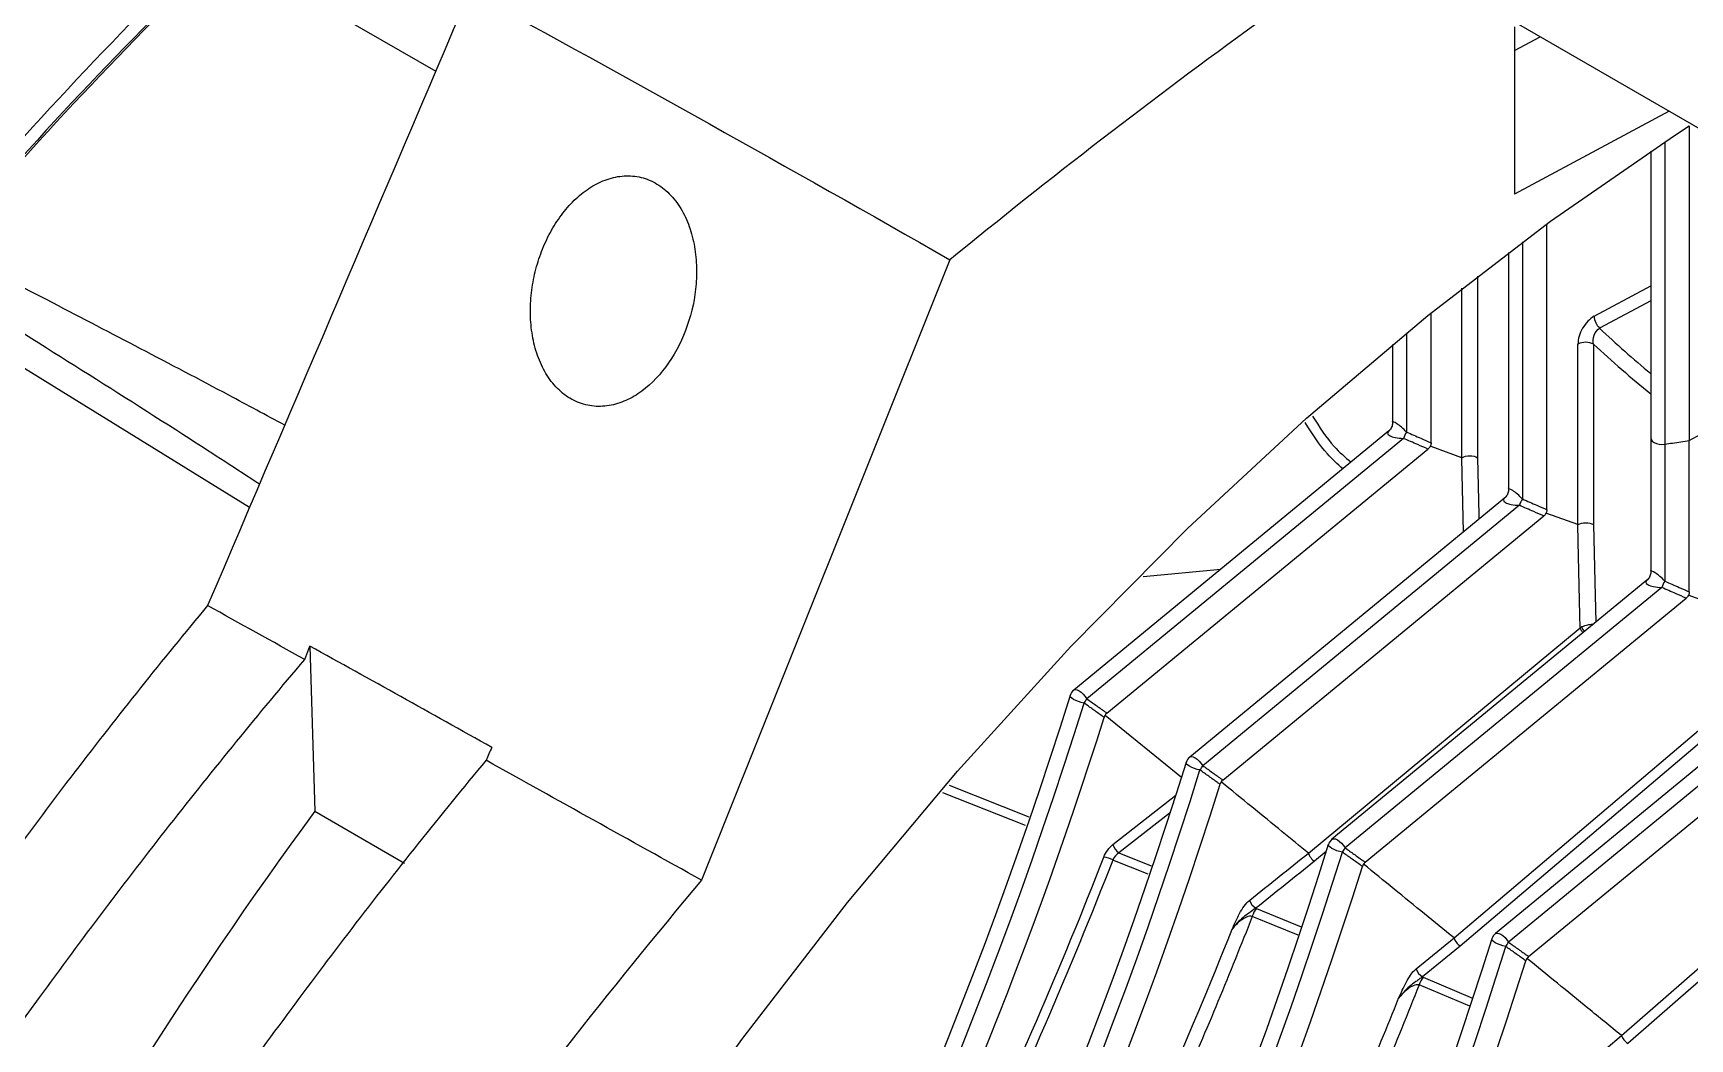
# Model space of a CAD drawing. Extents: x 9.3 to 87.2, y 1.1 to 68.8.
# Drawn here: x 15.774 to 17.996, y 53.339 to 54.689 of the extents above; entities that cross this region are included whole.
import ezdxf

# ---------------------------------------------------------------- set-up
doc = ezdxf.new("R2010")
doc.units = 0
doc.header["$MEASUREMENT"] = 0
doc.layers.add('OBJECT', color=7, linetype='CONTINUOUS')

msp = doc.modelspace()

# ---------------------------------------------------------------- linework, layer by layer
at = {"layer": 'OBJECT'}
for p, q in [((15.9119, 54.8696), (16.3139, 54.6375)), ((17.761, 54.6973), (17.761, 54.4727)), ((17.7665, 54.7007), (18.2997, 54.3929)), ((17.761, 54.6653), (17.7956, 54.6839)), ((17.9685, 54.5841), (17.761, 54.4727)), ((17.9956, 54.5641), (17.9956, 54.1422)), ((17.9628, 54.5427), (17.9628, 54.1372)), ((17.944, 54.5302), (17.944, 54.1455)), ((17.8047, 54.0492), (17.8047, 54.4328)), ((17.7719, 54.4086), (17.7719, 54.0636)), ((17.753, 54.3944), (17.753, 54.076)), ((17.0037, 54.3845), (16.6706, 53.5521)), ((17.6907, 54.119), (17.6907, 54.3464)), ((17.7116, 54.3627), (17.7116, 54.119)), ((17.944, 54.3296), (17.8752, 54.2927)), ((15.6521, 54.3071), (16.0643, 54.0528)), ((17.6492, 54.139), (17.6492, 54.3133)), ((17.6164, 54.2867), (17.6164, 54.1534)), ((17.5975, 54.2711), (17.5975, 54.1658)), ((17.8463, 54.0292), (17.8463, 54.2714)), ((17.8672, 54.2713), (17.8672, 54.0292)), ((17.9956, 54.1422), (18.1632, 54.2339)), ((17.5921, 54.1545), (17.1698, 53.807)), ((17.6121, 54.1449), (17.1874, 53.7955)), ((17.944, 54.1455), (17.944, 53.9658)), ((17.9956, 53.939), (17.9956, 54.1422)), ((17.2143, 53.7763), (17.6449, 54.1306)), ((17.6492, 54.134), (17.648, 54.1344)), ((17.6905, 54.119), (17.6492, 54.134)), ((17.9628, 54.1372), (17.9628, 53.9534)), ((17.7477, 54.0647), (17.3254, 53.7172)), ((17.7677, 54.0551), (17.343, 53.7057)), ((17.3699, 53.6865), (17.8005, 54.0408)), ((17.8047, 54.0442), (17.8036, 54.0446)), ((17.846, 54.0292), (17.8047, 54.0442)), ((17.263, 53.9594), (17.3673, 53.9695)), ((17.9386, 53.9545), (17.5163, 53.607)), ((17.9586, 53.9449), (17.5339, 53.5955)), ((17.5608, 53.5763), (17.9914, 53.9305)), ((17.9956, 53.934), (17.9945, 53.9344)), ((18.0382, 53.9185), (17.9956, 53.934)), ((16.1382, 53.8482), (16.145, 53.8662)), ((16.145, 53.8662), (16.1516, 53.6447)), ((18.1578, 53.8279), (17.7355, 53.4805)), ((18.1778, 53.8184), (17.7531, 53.469)), ((17.78, 53.4497), (18.2106, 53.804)), ((17.2121, 53.7737), (17.3145, 53.6902)), ((18.049, 53.7697), (17.6884, 53.4638)), ((17.0027, 53.6794), (17.1094, 53.6371)), ((17.1052, 53.6257), (16.9943, 53.6695)), ((17.2224, 53.5999), (17.307, 53.6663)), ((16.1516, 53.6447), (16.2721, 53.5751)), ((17.2996, 53.6431), (17.2305, 53.5888)), ((17.2305, 53.5888), (17.2738, 53.5714)), ((17.5087, 53.5906), (17.493, 53.5775)), ((17.2696, 53.5601), (17.2222, 53.5792)), ((17.471, 53.4784), (17.4094, 53.5036)), ((17.415, 53.5141), (17.475, 53.4894)), ((17.6293, 53.4332), (17.68, 53.4747)), ((17.6884, 53.4638), (17.6376, 53.4223)), ((17.7014, 53.3831), (17.6332, 53.4116)), ((17.6388, 53.4218), (17.705, 53.394)), ((17.8835, 53.326), (17.9046, 53.3437))]:
    msp.add_line(p, q, dxfattribs=at)
at = {"layer": 'OBJECT', "flags": 128}
for points in [[(16.3378, 52.7486), (16.4597, 52.9508), (16.5889, 53.1477), (16.7247, 53.3385), (16.8665, 53.5222), (17.0138, 53.6982), (17.166, 53.8657), (17.3223, 54.0238), (17.4822, 54.1721), (17.6448, 54.3098), (17.8096, 54.4364), (17.9759, 54.5513), (17.9956, 54.5641)], [(17.868, 54.3088), (17.938, 54.3464), (17.944, 54.3497)], [(17.944, 54.1455), (17.9445, 54.1433), (17.946, 54.1412), (17.9484, 54.1394), (17.9515, 54.138), (17.9551, 54.1372), (17.959, 54.1369), (17.9628, 54.1372)], [(17.6927, 54.0194), (17.691, 54.0968), (17.6905, 54.119)], [(17.7116, 54.119), (17.7133, 54.0425), (17.7135, 54.0365)], [(17.8491, 53.8909), (17.8487, 53.9075), (17.8465, 54.0067), (17.846, 54.0292)], [(17.8672, 54.0292), (17.8689, 53.9526), (17.8701, 53.8981)], [(17.4847, 53.5884), (17.4847, 53.5884), (17.8491, 53.8909)], [(17.1698, 53.807), (17.1703, 53.8074), (17.1722, 53.8078), (17.1745, 53.8074), (17.1772, 53.8062), (17.18, 53.8042), (17.1827, 53.8017), (17.1853, 53.7987), (17.1874, 53.7955)], [(17.1837, 53.7898), (17.18, 53.7906), (17.1762, 53.7917), (17.1727, 53.7931), (17.1696, 53.7947), (17.1672, 53.7963), (17.1656, 53.7978), (17.165, 53.7992), (17.165, 53.7999)], [(17.68, 53.4746), (17.68, 53.4746), (18.0404, 53.7806)], [(17.3392, 53.7), (17.3355, 53.7008), (17.3318, 53.7019), (17.3283, 53.7033), (17.3252, 53.7049), (17.3228, 53.7065), (17.3212, 53.708), (17.3205, 53.7094), (17.3206, 53.7101)], [(17.3254, 53.7172), (17.3259, 53.7176), (17.3277, 53.718), (17.3301, 53.7176), (17.3327, 53.7164), (17.3355, 53.7144), (17.3383, 53.7119), (17.3409, 53.7089), (17.343, 53.7057)], [(17.9046, 53.3437), (17.9046, 53.3437), (18.2618, 53.6556)], [(18.2706, 53.6448), (18.1255, 53.5183), (17.9804, 53.3917), (17.9131, 53.333)], [(17.5163, 53.607), (17.5168, 53.6073), (17.5186, 53.6078), (17.521, 53.6074), (17.5236, 53.6061), (17.5265, 53.6042), (17.5292, 53.6017), (17.5318, 53.5987), (17.5339, 53.5955)], [(17.5302, 53.5897), (17.5265, 53.5906), (17.5227, 53.5917), (17.5192, 53.5931), (17.5161, 53.5947), (17.5137, 53.5963), (17.5121, 53.5978), (17.5115, 53.5992), (17.5115, 53.5998)], [(17.7355, 53.4805), (17.736, 53.4808), (17.7378, 53.4812), (17.7402, 53.4808), (17.7428, 53.4796), (17.7457, 53.4777), (17.7484, 53.4751), (17.751, 53.4721), (17.7531, 53.469)], [(17.7494, 53.4632), (17.7457, 53.464), (17.7419, 53.4652), (17.7384, 53.4666), (17.7353, 53.4681), (17.7329, 53.4697), (17.7313, 53.4713), (17.7307, 53.4727), (17.7307, 53.4733)]]:
    msp.add_lwpolyline(points, dxfattribs=at)
at = {"layer": 'OBJECT'}
for centre, radius, start, end in [((22.7037, 47.414), 9.0043, 122.64959, 129.27396), ((19.8164, 50.8867), 5.4643, 134.0995, 139.891), ((19.7173, 50.9504), 5.3319, 133.7564, 139.6233), ((19.7434, 50.9346), 5.3592, 133.8348, 139.6688), ((17.892, 54.3098), 0.024, 182.3206, 225.4292), ((18.8528, 55.3307), 1.4259, 226.7152, 230.4024), ((17.8566, 54.2507), 0.0231, 62.6778, 116.4482), ((18.8443, 55.3197), 1.4331, 227.0176, 231.0817), ((17.6397, 54.1365), 0.0288, 144.0618, 162.8853), ((17.7952, 54.0467), 0.0288, 144.0616, 162.8856), ((17.9862, 53.9364), 0.0288, 144.0617, 162.8854), ((17.8664, 53.896), 0.018, 196.2275, 221.6188), ((17.8773, 53.8996), 0.0268, 195.9527, 212.1404), ((11.4323, 55.5822), 6.0035, 315.71857, 342.73484), ((11.4519, 55.5707), 6.0021, 315.77277, 342.73903), ((17.1794, 53.7955), 0.015, 129.4455, 162.9458), ((17.159, 53.81), 0.032, 320.6349, 332.9895), ((11.3816, 55.6069), 6.1114, 322.89113, 342.51371), ((11.5871, 55.4927), 6.0044, 315.77812, 342.73369), ((11.6076, 55.4809), 6.0019, 315.76491, 342.73919), ((17.3349, 53.7057), 0.015, 129.4455, 162.9458), ((17.3145, 53.7202), 0.032, 320.6357, 332.9887), ((11.589, 55.4916), 6.0543, 315.89179, 342.59661), ((21.2219, 49.9301), 6.2854, 143.77257, 159.72935), ((11.7722, 55.3852), 6.0107, 316.22274, 342.72533), ((11.7931, 55.3732), 6.0079, 316.16754, 342.73096), ((17.2414, 53.6053), 0.0197, 195.6915, 236.3836), ((17.5258, 53.5954), 0.015, 129.4455, 162.9458), ((17.5055, 53.61), 0.032, 320.6354, 332.9889), ((11.7774, 55.3826), 6.057, 316.07308, 342.59288), ((17.2043, 53.5456), 0.0381, 61.9793, 80.9159), ((17.4251, 53.5312), 0.0201, 196.4631, 236.4683), ((17.4371, 53.4955), 0.0289, 139.8312, 163.5997), ((17.745, 53.4689), 0.015, 129.4455, 162.9458), ((11.9903, 55.2599), 6.0121, 315.8893, 342.71748), ((12.0087, 55.2493), 6.0121, 315.8893, 342.71748), ((17.7247, 53.4835), 0.032, 320.6354, 332.9887), ((11.9726, 55.2686), 6.0838, 317.19538, 342.54767), ((17.6489, 53.4394), 0.0205, 197.4946, 236.5689), ((17.6607, 53.4033), 0.0287, 139.7819, 163.1538)]:
    msp.add_arc(centre, radius, start, end, dxfattribs=at)
for centre, major_axis, ratio, start_param, end_param in [((17.6125, 54.1518), (-0.0147, 0.0148), 0.184792, 4.634425, 6.466152), ((17.6125, 54.1518), (0.0218, -0.0003), 0.315368, 2.608447, 4.701105), ((17.768, 54.062), (-0.0147, 0.0148), 0.184792, 4.634425, 6.466152), ((17.768, 54.062), (0.0218, -0.0003), 0.315368, 2.608447, 4.701105), ((17.959, 53.9518), (-0.0147, 0.0148), 0.184792, 4.634425, 6.466152), ((17.959, 53.9518), (0.0218, -0.0003), 0.315368, 2.608447, 4.701105)]:
    msp.add_ellipse(centre, major_axis=major_axis, ratio=ratio, start_param=start_param, end_param=end_param, dxfattribs=at)
for points, knots in [([(15.9119, 54.8696), (15.8392, 54.797), (15.7678, 54.7217), (15.6279, 54.5658), (15.5593, 54.4852), (15.425, 54.3188), (15.3597, 54.2336), (15.2645, 54.1026), (15.2333, 54.0584), (15.1717, 53.9691), (15.1413, 53.9238), (15.0519, 53.7868), (14.9945, 53.6941), (14.9119, 53.5528), (14.8849, 53.5053), (14.8321, 53.4097), (14.8062, 53.3615), (14.7306, 53.2163), (14.6828, 53.1187), (14.6151, 52.9713), (14.5932, 52.922), (14.5613, 52.8477), (14.5508, 52.8229), (14.5303, 52.7732), (14.5201, 52.7483), (14.51, 52.7234)], [0, 0, 0, 0, 0.125, 0.125, 0.25, 0.25, 0.375, 0.375, 0.4375, 0.4375, 0.5, 0.5, 0.625, 0.625, 0.6875, 0.6875, 0.75, 0.75, 0.875, 0.875, 0.9375, 0.9375, 0.96875, 0.96875, 1, 1, 1, 1]), ([(16.649, 54.2897), (16.6558, 54.3075), (16.6604, 54.326), (16.6636, 54.3547), (16.664, 54.3644), (16.6636, 54.3834), (16.6627, 54.3928), (16.6595, 54.4113), (16.6572, 54.4205), (16.6511, 54.4376), (16.6473, 54.4457), (16.6383, 54.4607), (16.6331, 54.4674), (16.6215, 54.479), (16.615, 54.4839), (16.6014, 54.4915), (16.5942, 54.4942), (16.5791, 54.4972), (16.5715, 54.4976), (16.5562, 54.4961), (16.5485, 54.4942), (16.5337, 54.4886), (16.5265, 54.4849), (16.5126, 54.4757), (16.506, 54.4704), (16.4936, 54.4583), (16.4878, 54.4515), (16.4771, 54.4371), (16.4722, 54.4295), (16.4633, 54.4132), (16.4594, 54.4045), (16.4526, 54.3869), (16.4498, 54.3779), (16.4452, 54.3592), (16.4435, 54.3496), (16.4413, 54.3305), (16.4408, 54.321), (16.4412, 54.3019), (16.4421, 54.2922), (16.4453, 54.2738), (16.4475, 54.2648), (16.4536, 54.2477), (16.4574, 54.2394), (16.4663, 54.2246), (16.4714, 54.2179), (16.4801, 54.2091), (16.4832, 54.2063), (16.4896, 54.2014), (16.4929, 54.1993), (16.5031, 54.1936), (16.5105, 54.1909), (16.5254, 54.1878), (16.533, 54.1874), (16.5485, 54.1889), (16.5561, 54.1908), (16.571, 54.1964), (16.5783, 54.2002), (16.5991, 54.214), (16.6117, 54.2264), (16.6332, 54.2552), (16.6422, 54.2719), (16.649, 54.2897)], [0, 0, 0, 0, 0.0625, 0.0625, 0.09375, 0.09375, 0.125, 0.125, 0.15625, 0.15625, 0.1875, 0.1875, 0.21875, 0.21875, 0.25, 0.25, 0.28125, 0.28125, 0.3125, 0.3125, 0.34375, 0.34375, 0.375, 0.375, 0.40625, 0.40625, 0.4375, 0.4375, 0.46875, 0.46875, 0.5, 0.5, 0.53125, 0.53125, 0.5625, 0.5625, 0.59375, 0.59375, 0.625, 0.625, 0.65625, 0.65625, 0.6875, 0.6875, 0.71875, 0.71875, 0.734375, 0.734375, 0.75, 0.75, 0.78125, 0.78125, 0.8125, 0.8125, 0.84375, 0.84375, 0.875, 0.875, 0.9375, 0.9375, 1, 1, 1, 1]), ([(16.1113, 54.1626), (16.0863, 54.1761), (15.9816, 54.2323), (15.8273, 54.3125), (15.6974, 54.3802), (15.6459, 54.407)], [0, 0, 0, 0, 0.159003, 0.666642, 1, 1, 1, 1]), ([(15.6144, 54.3778), (15.6349, 54.365), (15.7064, 54.3203), (15.8297, 54.2427), (15.9631, 54.1583), (16.0465, 54.1041), (16.0776, 54.0839)], [0, 0, 0, 0, 0.133954, 0.467886, 0.801824, 1, 1, 1, 1]), ([(17.868, 54.3088), (17.8622, 54.3056), (17.8565, 54.2996), (17.8505, 54.2892), (17.8489, 54.2855), (17.8468, 54.2783), (17.8463, 54.2747), (17.8463, 54.2714)], [0, 0, 0, 0, 0.5, 0.5, 0.75, 0.75, 1, 1, 1, 1]), ([(17.8672, 54.2713), (17.8664, 54.2751), (17.8667, 54.2794), (17.8694, 54.2875), (17.872, 54.2911), (17.8752, 54.2927)], [0, 0, 0, 0, 0.5, 0.5, 1, 1, 1, 1]), ([(17.5308, 54.104), (17.5237, 54.1104), (17.5049, 54.1275), (17.4897, 54.1513), (17.4801, 54.1662)], [0, 0, 0, 0, 0.372916, 1, 1, 1, 1]), ([(17.4903, 54.1749), (17.4994, 54.1603), (17.5146, 54.1362), (17.534, 54.1197), (17.5418, 54.1131)], [0, 0, 0, 0, 0.601892, 1, 1, 1, 1]), ([(17.5971, 54.1682), (17.5973, 54.1672), (17.5978, 54.1645), (17.5965, 54.1599), (17.5944, 54.1562), (17.5926, 54.155), (17.5923, 54.1548)], [0, 0, 0, 0, 0.196704, 0.555703, 0.940977, 1, 1, 1, 1]), ([(17.6449, 54.1306), (17.6449, 54.1306), (17.6449, 54.1306), (17.6449, 54.1306), (17.6404, 54.1326), (17.6359, 54.1345), (17.6313, 54.1365), (17.6249, 54.1393), (17.6185, 54.1421), (17.6121, 54.1449)], [-0.00000006, -0.00000006, -0.00000006, -0.00000006, 0, 0, 0, 0.00043767, 0.00043767, 0.00043767, 0.00105289, 0.00105289, 0.00105289, 0.00105289]), ([(17.6164, 54.1534), (17.6227, 54.1506), (17.6291, 54.1478), (17.6355, 54.145), (17.6401, 54.143), (17.6446, 54.141), (17.6492, 54.139), (17.6492, 54.139), (17.6492, 54.139), (17.6492, 54.139)], [0, 0, 0, 0, 0.00061522, 0.00061522, 0.00061522, 0.00105289, 0.00105289, 0.00105289, 0.00105295, 0.00105295, 0.00105295, 0.00105295]), ([(17.9628, 54.1372), (17.9663, 54.1377), (17.9697, 54.1382), (17.9731, 54.1387), (17.9806, 54.1399), (17.9881, 54.1411), (17.9956, 54.1422)], [0.0006590041, 0.0006590041, 0.0006590041, 0.0006590041, 0.0009289609, 0.0009289609, 0.0009289609, 0.0015214268, 0.0015214268, 0.0015214268, 0.0015214268]), ([(17.6492, 54.139), (17.6492, 54.1383), (17.6491, 54.1376), (17.6489, 54.1369), (17.6488, 54.1363), (17.6486, 54.1356), (17.6483, 54.135), (17.6482, 54.1348), (17.6481, 54.1346), (17.648, 54.1344)], [0, 0, 0, 0, 0.0000617264, 0.0000617264, 0.0000617264, 0.0001150831, 0.0001150831, 0.0001150831, 0.0001307497, 0.0001307497, 0.0001307497, 0.0001307497]), ([(17.6905, 54.119), (17.6905, 54.119), (17.6905, 54.119), (17.6906, 54.119), (17.6906, 54.119), (17.6907, 54.119), (17.6907, 54.119), (17.6907, 54.119), (17.6907, 54.119), (17.6907, 54.119)], [0, 0, 0, 0, 0.000004356057, 0.000004356057, 0.000004356057, 0.000007968698, 0.000007968698, 0.000007968698, 0.000008729506, 0.000008729506, 0.000008729506, 0.000008729506]), ([(17.6907, 54.119), (17.6935, 54.1206), (17.6974, 54.1215), (17.7051, 54.1215), (17.7089, 54.1206), (17.7116, 54.119)], [0, 0, 0, 0, 0.5, 0.5, 1, 1, 1, 1]), ([(17.7527, 54.0784), (17.7528, 54.0774), (17.7533, 54.0747), (17.752, 54.0701), (17.7499, 54.0664), (17.7481, 54.0652), (17.7479, 54.065)], [0, 0, 0, 0, 0.196704, 0.555704, 0.940978, 1, 1, 1, 1]), ([(17.8005, 54.0408), (17.8005, 54.0408), (17.8005, 54.0408), (17.8005, 54.0408), (17.796, 54.0427), (17.7914, 54.0447), (17.7869, 54.0467), (17.7805, 54.0495), (17.7741, 54.0523), (17.7677, 54.0551)], [-0.00000006, -0.00000006, -0.00000006, -0.00000006, 0, 0, 0, 0.00043767, 0.00043767, 0.00043767, 0.00105289, 0.00105289, 0.00105289, 0.00105289]), ([(17.7719, 54.0636), (17.7783, 54.0608), (17.7847, 54.058), (17.7911, 54.0552), (17.7956, 54.0532), (17.8002, 54.0512), (17.8047, 54.0492), (17.8047, 54.0492), (17.8047, 54.0492), (17.8047, 54.0492)], [0, 0, 0, 0, 0.00061522, 0.00061522, 0.00061522, 0.00105289, 0.00105289, 0.00105289, 0.00105295, 0.00105295, 0.00105295, 0.00105295]), ([(17.8047, 54.0492), (17.8047, 54.0485), (17.8047, 54.0478), (17.8045, 54.0471), (17.8044, 54.0465), (17.8041, 54.0458), (17.8038, 54.0452), (17.8038, 54.045), (17.8037, 54.0448), (17.8036, 54.0446)], [0, 0, 0, 0, 0.0000617264, 0.0000617264, 0.0000617264, 0.0001150831, 0.0001150831, 0.0001150831, 0.0001307497, 0.0001307497, 0.0001307497, 0.0001307497]), ([(17.8463, 54.0292), (17.8491, 54.0308), (17.8529, 54.0316), (17.8606, 54.0316), (17.8645, 54.0307), (17.8672, 54.0292)], [0, 0, 0, 0, 0.5, 0.5, 1, 1, 1, 1]), ([(17.846, 54.0292), (17.8461, 54.0292), (17.8461, 54.0292), (17.8462, 54.0292), (17.8462, 54.0292), (17.8462, 54.0292), (17.8463, 54.0292), (17.8463, 54.0292), (17.8463, 54.0292), (17.8463, 54.0292)], [0, 0, 0, 0, 0.000004356057, 0.000004356057, 0.000004356057, 0.000007968698, 0.000007968698, 0.000007968698, 0.000008729506, 0.000008729506, 0.000008729506, 0.000008729506]), ([(17.9436, 53.9682), (17.9438, 53.9672), (17.9443, 53.9645), (17.943, 53.9599), (17.9409, 53.9562), (17.9391, 53.9549), (17.9388, 53.9548)], [0, 0, 0, 0, 0.196704, 0.555704, 0.940978, 1, 1, 1, 1]), ([(17.9914, 53.9305), (17.9914, 53.9305), (17.9914, 53.9305), (17.9914, 53.9305), (17.9869, 53.9325), (17.9823, 53.9345), (17.9778, 53.9365), (17.9714, 53.9393), (17.965, 53.9421), (17.9586, 53.9449)], [-0.00000006, -0.00000006, -0.00000006, -0.00000006, 0, 0, 0, 0.00043767, 0.00043767, 0.00043767, 0.00105289, 0.00105289, 0.00105289, 0.00105289]), ([(17.9628, 53.9534), (17.9692, 53.9506), (17.9756, 53.9478), (17.982, 53.945), (17.9865, 53.943), (17.9911, 53.941), (17.9956, 53.939), (17.9956, 53.939), (17.9956, 53.939), (17.9956, 53.939)], [0, 0, 0, 0, 0.00061522, 0.00061522, 0.00061522, 0.00105289, 0.00105289, 0.00105289, 0.00105295, 0.00105295, 0.00105295, 0.00105295]), ([(16.0079, 53.9206), (15.9473, 53.8478), (15.8879, 53.7733), (15.7715, 53.6213), (15.7145, 53.5437), (15.603, 53.386), (15.5484, 53.3059), (15.4418, 53.1433), (15.3898, 53.0611), (15.2885, 52.8948), (15.2392, 52.8108), (15.1431, 52.6409), (15.0964, 52.555), (14.9612, 52.2961), (14.8772, 52.1215), (14.7997, 51.9449)], [0, 0, 0, 0, 0.125, 0.125, 0.25, 0.25, 0.375, 0.375, 0.5, 0.5, 0.625, 0.625, 0.75, 0.75, 1, 1, 1, 1]), ([(17.9956, 53.939), (17.9956, 53.9383), (17.9956, 53.9376), (17.9954, 53.9369), (17.9953, 53.9363), (17.9951, 53.9356), (17.9948, 53.935), (17.9947, 53.9348), (17.9946, 53.9346), (17.9945, 53.9344)], [0, 0, 0, 0, 0.0000617264, 0.0000617264, 0.0000617264, 0.0001150831, 0.0001150831, 0.0001150831, 0.0001307497, 0.0001307497, 0.0001307497, 0.0001307497]), ([(17.8516, 53.8923), (17.8529, 53.8928), (17.8554, 53.8938), (17.8601, 53.895), (17.8642, 53.8956), (17.8663, 53.8955), (17.8669, 53.8955)], [0, 0, 0, 0, 0.2666311, 0.5112245, 0.8646757, 1, 1, 1, 1]), ([(14.9074, 51.8759), (14.9465, 51.9644), (14.9873, 52.0524), (15.0723, 52.2276), (15.1164, 52.3146), (15.2079, 52.4871), (15.2552, 52.5726), (15.3529, 52.7424), (15.4034, 52.8264), (15.5588, 53.0756), (15.6682, 53.2377), (15.8393, 53.4729), (15.8976, 53.5501), (16.0163, 53.7014), (16.0767, 53.7755), (16.1382, 53.8482)], [0, 0, 0, 0, 0.125, 0.125, 0.25, 0.25, 0.375, 0.375, 0.5, 0.5, 0.75, 0.75, 0.875, 0.875, 1, 1, 1, 1]), ([(17.2106, 53.7706), (17.2095, 53.7713), (17.2085, 53.7721), (17.2074, 53.7728), (17.2035, 53.7756), (17.1995, 53.7785), (17.1955, 53.7813), (17.1916, 53.7841), (17.1876, 53.7869), (17.1837, 53.7898)], [0, 0, 0, 0, 0.0001106533, 0.0001106533, 0.0001106533, 0.0005277827, 0.0005277827, 0.0005277827, 0.0009449105, 0.0009449105, 0.0009449105, 0.0009449105]), ([(17.1874, 53.7955), (17.1914, 53.7927), (17.1953, 53.7899), (17.1993, 53.787), (17.2033, 53.7842), (17.2072, 53.7814), (17.2112, 53.7786), (17.2122, 53.7778), (17.2133, 53.777), (17.2143, 53.7763), (17.2143, 53.7763), (17.2143, 53.7763), (17.2143, 53.7763)], [0, 0, 0, 0, 0.0004171271, 0.0004171271, 0.0004171271, 0.0008342559, 0.0008342559, 0.0008342559, 0.0009455444, 0.0009455444, 0.0009455444, 0.0009456044, 0.0009456044, 0.0009456044, 0.0009456044]), ([(16.3814, 53.713), (16.3203, 53.6394), (16.2603, 53.5642), (16.1426, 53.4108), (16.0849, 53.3326), (15.9155, 53.0941), (15.8076, 52.9296), (15.6037, 52.5926), (15.5076, 52.4199), (15.3285, 52.0688), (15.2455, 51.8906), (15.1697, 51.7106)], [0, 0, 0, 0, 0.125, 0.125, 0.25, 0.25, 0.5, 0.5, 0.75, 0.75, 1, 1, 1, 1]), ([(17.3661, 53.6808), (17.3651, 53.6815), (17.364, 53.6823), (17.363, 53.683), (17.359, 53.6858), (17.3551, 53.6887), (17.3511, 53.6915), (17.3472, 53.6943), (17.3432, 53.6971), (17.3392, 53.7)], [0, 0, 0, 0, 0.0001106533, 0.0001106533, 0.0001106533, 0.0005277827, 0.0005277827, 0.0005277827, 0.0009449105, 0.0009449105, 0.0009449105, 0.0009449105]), ([(17.343, 53.7057), (17.347, 53.7029), (17.3509, 53.7001), (17.3549, 53.6972), (17.3588, 53.6944), (17.3628, 53.6916), (17.3667, 53.6887), (17.3678, 53.688), (17.3689, 53.6872), (17.3699, 53.6865), (17.3699, 53.6865), (17.3699, 53.6865), (17.3699, 53.6865)], [0, 0, 0, 0, 0.0004171271, 0.0004171271, 0.0004171271, 0.0008342559, 0.0008342559, 0.0008342559, 0.0009455444, 0.0009455444, 0.0009455444, 0.0009456044, 0.0009456044, 0.0009456044, 0.0009456044]), ([(17.4847, 53.5885), (17.473, 53.598), (17.4613, 53.6075), (17.4496, 53.6171), (17.4223, 53.6394), (17.395, 53.6616), (17.3677, 53.6839)], [0.000023896, 0.000023896, 0.000023896, 0.000023896, 0.001934039, 0.001934039, 0.001934039, 0.006399696, 0.006399696, 0.006399696, 0.006399696]), ([(17.4847, 53.5885), (17.4847, 53.5885), (17.4847, 53.5885), (17.4847, 53.5884), (17.4847, 53.5884), (17.4847, 53.5884), (17.4847, 53.5884)], [0, 0, 0, 0, 0.000002013777, 0.000002013777, 0.000002013777, 0.000002821769, 0.000002821769, 0.000002821769, 0.000002821769]), ([(17.4847, 53.5884), (17.4851, 53.5866), (17.4862, 53.5844), (17.4893, 53.5804), (17.4912, 53.5786), (17.493, 53.5775)], [0, 0, 0, 0, 0.5, 0.5, 1, 1, 1, 1]), ([(17.5571, 53.5705), (17.556, 53.5713), (17.555, 53.572), (17.5539, 53.5728), (17.55, 53.5756), (17.546, 53.5784), (17.542, 53.5813), (17.5381, 53.5841), (17.5341, 53.5869), (17.5302, 53.5897)], [0, 0, 0, 0, 0.0001106533, 0.0001106533, 0.0001106533, 0.0005277827, 0.0005277827, 0.0005277827, 0.0009449105, 0.0009449105, 0.0009449105, 0.0009449105]), ([(17.5339, 53.5955), (17.5379, 53.5927), (17.5418, 53.5898), (17.5458, 53.587), (17.5497, 53.5842), (17.5537, 53.5814), (17.5577, 53.5785), (17.5587, 53.5778), (17.5598, 53.577), (17.5608, 53.5763), (17.5608, 53.5763), (17.5608, 53.5763), (17.5608, 53.5763)], [0, 0, 0, 0, 0.0004171271, 0.0004171271, 0.0004171271, 0.0008342559, 0.0008342559, 0.0008342559, 0.0009455444, 0.0009455444, 0.0009455444, 0.0009456044, 0.0009456044, 0.0009456044, 0.0009456044]), ([(16.2554, 51.9197), (16.3047, 51.9818), (16.353, 52.0452), (16.4475, 52.1739), (16.4936, 52.2394), (16.5837, 52.3724), (16.6278, 52.4401), (16.7134, 52.5772), (16.7963, 52.7158), (16.8741, 52.8572), (16.9492, 53.0001), (16.9855, 53.0723), (17.0895, 53.2895), (17.1529, 53.4357), (17.2103, 53.5832)], [0, 0, 0, 0, 0.125, 0.125, 0.25, 0.25, 0.375, 0.375, 0.5, 0.625, 0.625, 0.75, 0.75, 1, 1, 1, 1]), ([(17.2222, 53.5792), (17.1647, 53.4313), (17.1012, 53.2847), (16.9969, 53.0669), (16.9606, 52.9945), (16.8853, 52.8512), (16.8074, 52.7094), (16.7243, 52.5705), (16.6385, 52.433), (16.5944, 52.3651), (16.5041, 52.2317), (16.4579, 52.1661), (16.3632, 52.037), (16.3148, 51.9734), (16.2654, 51.9112)], [0, 0, 0, 0, 0.25, 0.25, 0.375, 0.375, 0.5, 0.625, 0.625, 0.75, 0.75, 0.875, 0.875, 1, 1, 1, 1]), ([(17.68, 53.4747), (17.6668, 53.4854), (17.6537, 53.4961), (17.6405, 53.5069), (17.6132, 53.5291), (17.5859, 53.5514), (17.5586, 53.5737)], [0.000023896, 0.000023896, 0.000023896, 0.000023896, 0.002174226, 0.002174226, 0.002174226, 0.006639883, 0.006639883, 0.006639883, 0.006639883]), ([(16.6706, 53.5521), (16.5463, 53.4044), (16.4265, 53.2509), (16.2535, 53.012), (16.1971, 52.931), (16.087, 52.767), (16.0333, 52.6838), (15.9548, 52.5574), (15.929, 52.5149), (15.8781, 52.4297), (15.8531, 52.387), (15.7793, 52.2581), (15.7317, 52.1716), (15.5936, 51.9099), (15.5079, 51.7328), (15.4288, 51.5529)], [0, 0, 0, 0, 0.25, 0.25, 0.375, 0.375, 0.5, 0.5, 0.5625, 0.5625, 0.625, 0.625, 0.75, 0.75, 1, 1, 1, 1]), ([(17.3824, 53.4866), (17.3856, 53.4936), (17.3888, 53.5006), (17.3942, 53.5109), (17.3961, 53.5143), (17.4006, 53.5205), (17.4031, 53.5233), (17.4059, 53.5255)], [0, 0, 0, 0, 0.5, 0.5, 0.75, 0.75, 1, 1, 1, 1]), ([(17.4094, 53.5036), (17.3795, 53.4273), (17.348, 53.3513), (17.2818, 53.1999), (17.247, 53.1244), (17.1384, 52.8999), (17.0601, 52.7526), (16.8918, 52.4629), (16.8027, 52.322), (16.6616, 52.1165), (16.6133, 52.049), (16.5146, 51.9165), (16.4642, 51.8515), (16.4128, 51.7878)], [0, 0, 0, 0, 0.125, 0.125, 0.25, 0.25, 0.5, 0.5, 0.75, 0.75, 0.875, 0.875, 1, 1, 1, 1]), ([(17.414, 53.5144), (17.4112, 53.5127), (17.4084, 53.5104), (17.4026, 53.5063), (17.3997, 53.5043), (17.3914, 53.4975), (17.3866, 53.4922), (17.3824, 53.4866)], [0, 0, 0, 0, 0.25, 0.25, 0.5, 0.5, 1, 1, 1, 1]), ([(17.4094, 53.5036), (17.407, 53.5043), (17.4041, 53.5036), (17.399, 53.5015), (17.3966, 53.5), (17.3898, 53.495), (17.3859, 53.491), (17.3824, 53.4866)], [0, 0, 0, 0, 0.25, 0.25, 0.5, 0.5, 1, 1, 1, 1]), ([(16.3979, 51.8008), (16.4485, 51.8634), (16.4981, 51.9273), (16.5953, 52.0576), (16.6429, 52.124), (16.7819, 52.3259), (16.8698, 52.4643), (16.9944, 52.6777), (17.0346, 52.7495), (17.112, 52.8941), (17.1493, 52.967), (17.221, 53.114), (17.2555, 53.1882), (17.3213, 53.337), (17.3527, 53.4117), (17.3824, 53.4866)], [0, 0, 0, 0, 0.125, 0.125, 0.25, 0.25, 0.5, 0.5, 0.625, 0.625, 0.75, 0.75, 0.875, 0.875, 1, 1, 1, 1]), ([(17.68, 53.4747), (17.68, 53.4747), (17.68, 53.4746), (17.68, 53.4746), (17.68, 53.4746), (17.68, 53.4746), (17.68, 53.4746)], [0, 0, 0, 0, 0.00000201089, 0.00000201089, 0.00000201089, 0.000002727179, 0.000002727179, 0.000002727179, 0.000002727179]), ([(17.68, 53.4746), (17.6805, 53.4728), (17.6816, 53.4706), (17.6847, 53.4667), (17.6866, 53.4649), (17.6884, 53.4638)], [0, 0, 0, 0, 0.5, 0.5, 1, 1, 1, 1]), ([(17.7763, 53.444), (17.7752, 53.4448), (17.7742, 53.4455), (17.7731, 53.4463), (17.7692, 53.4491), (17.7652, 53.4519), (17.7612, 53.4547), (17.7573, 53.4576), (17.7533, 53.4604), (17.7494, 53.4632)], [0, 0, 0, 0, 0.0001106533, 0.0001106533, 0.0001106533, 0.0005277827, 0.0005277827, 0.0005277827, 0.0009449105, 0.0009449105, 0.0009449105, 0.0009449105]), ([(17.7531, 53.469), (17.7571, 53.4661), (17.761, 53.4633), (17.765, 53.4605), (17.7689, 53.4576), (17.7729, 53.4548), (17.7769, 53.452), (17.7779, 53.4512), (17.779, 53.4505), (17.78, 53.4497), (17.78, 53.4497), (17.78, 53.4497), (17.78, 53.4497)], [0, 0, 0, 0, 0.0004171271, 0.0004171271, 0.0004171271, 0.0008342559, 0.0008342559, 0.0008342559, 0.0009455444, 0.0009455444, 0.0009455444, 0.0009456044, 0.0009456044, 0.0009456044, 0.0009456044]), ([(17.6057, 53.3938), (17.609, 53.4008), (17.6122, 53.4079), (17.6176, 53.4183), (17.6195, 53.4217), (17.624, 53.4281), (17.6265, 53.4309), (17.6293, 53.4332)], [0, 0, 0, 0, 0.5, 0.5, 0.75, 0.75, 1, 1, 1, 1]), ([(17.9046, 53.3437), (17.8896, 53.3559), (17.8747, 53.3681), (17.8597, 53.3803), (17.8324, 53.4026), (17.8051, 53.4249), (17.7778, 53.4472)], [0.000023896, 0.000023896, 0.000023896, 0.000023896, 0.002468166, 0.002468166, 0.002468166, 0.006933824, 0.006933824, 0.006933824, 0.006933824]), ([(17.6332, 53.4116), (17.6025, 53.3339), (17.5701, 53.2566), (17.502, 53.1024), (17.4662, 53.0255), (17.3547, 52.7971), (17.2744, 52.6474), (17.1018, 52.3528), (17.0105, 52.2096), (16.8661, 52.001), (16.8166, 51.9324), (16.7156, 51.7979), (16.6641, 51.732), (16.6115, 51.6674)], [0, 0, 0, 0, 0.125, 0.125, 0.25, 0.25, 0.5, 0.5, 0.75, 0.75, 0.875, 0.875, 1, 1, 1, 1]), ([(17.6376, 53.4223), (17.6361, 53.4214), (17.6347, 53.4203), (17.6318, 53.4182), (17.6304, 53.4171), (17.626, 53.414), (17.623, 53.4119), (17.6148, 53.4049), (17.6099, 53.3995), (17.6057, 53.3938)], [0, 0, 0, 0, 0.125, 0.125, 0.25, 0.25, 0.5, 0.5, 1, 1, 1, 1]), ([(17.6332, 53.4116), (17.6308, 53.4124), (17.6278, 53.4116), (17.6226, 53.4093), (17.6201, 53.4077), (17.6133, 53.4024), (17.6092, 53.3982), (17.6057, 53.3938)], [0, 0, 0, 0, 0.25, 0.25, 0.5, 0.5, 1, 1, 1, 1]), ([(16.5966, 51.6805), (16.6483, 51.744), (16.6991, 51.8088), (16.7985, 51.941), (16.8472, 52.0084), (16.9895, 52.2133), (17.0795, 52.3539), (17.2073, 52.5708), (17.2484, 52.6438), (17.3279, 52.7909), (17.3661, 52.865), (17.4398, 53.0145), (17.4752, 53.09), (17.5429, 53.2414), (17.5751, 53.3175), (17.6057, 53.3938)], [0, 0, 0, 0, 0.125, 0.125, 0.25, 0.25, 0.5, 0.5, 0.625, 0.625, 0.75, 0.75, 0.875, 0.875, 1, 1, 1, 1]), ([(17.9046, 53.3437), (17.9046, 53.3437), (17.9046, 53.3437), (17.9046, 53.3437), (17.9046, 53.3437), (17.9046, 53.3437), (17.9046, 53.3437)], [0, 0, 0, 0, 0.000002007579, 0.000002007579, 0.000002007579, 0.000002610301, 0.000002610301, 0.000002610301, 0.000002610301]), ([(17.9046, 53.3437), (17.9051, 53.3419), (17.9063, 53.3398), (17.9094, 53.3358), (17.9113, 53.3341), (17.9131, 53.333)], [0, 0, 0, 0, 0.5, 0.5, 1, 1, 1, 1])]:
    msp.add_open_spline(points, degree=3, knots=knots, dxfattribs=at)
for points in [[(16.3594, 54.7444), (16.2424, 54.4697), (16.1253, 54.1951), (16.0079, 53.9206)], [(16.3594, 54.7444), (16.5738, 54.6276), (16.7885, 54.5076), (17.0037, 54.3845)], [(17.648, 54.1344), (17.6473, 54.1329), (17.6461, 54.1315), (17.6449, 54.1306)], [(17.8036, 54.0446), (17.8028, 54.0431), (17.8017, 54.0417), (17.8005, 54.0408)], [(16.1382, 53.8482), (16.0947, 53.8724), (16.0513, 53.8965), (16.0079, 53.9206)], [(17.9945, 53.9344), (17.9938, 53.9328), (17.9926, 53.9315), (17.9914, 53.9305)], [(17.8491, 53.8909), (17.8499, 53.8914), (17.8507, 53.8919), (17.8516, 53.8923)], [(16.3891, 53.7302), (16.3077, 53.776), (16.2264, 53.8213), (16.145, 53.8662)], [(17.2121, 53.7737), (17.2114, 53.7727), (17.2109, 53.7717), (17.2106, 53.7706)], [(17.2143, 53.7763), (17.2135, 53.7756), (17.2127, 53.7747), (17.2121, 53.7737)], [(16.3891, 53.7302), (16.3865, 53.7244), (16.384, 53.7187), (16.3814, 53.713)], [(16.6706, 53.5521), (16.574, 53.6058), (16.4776, 53.6595), (16.3814, 53.713)], [(17.3677, 53.6839), (17.367, 53.6829), (17.3665, 53.6819), (17.3661, 53.6808)], [(17.3699, 53.6865), (17.3691, 53.6858), (17.3683, 53.6849), (17.3677, 53.6839)], [(17.2103, 53.5832), (17.2128, 53.5898), (17.2173, 53.5959), (17.2224, 53.5999)], [(17.2305, 53.5888), (17.227, 53.5866), (17.2239, 53.5831), (17.2222, 53.5792)], [(17.4059, 53.5255), (17.4321, 53.5465), (17.4584, 53.5675), (17.4847, 53.5885)], [(17.493, 53.5775), (17.4666, 53.5565), (17.4403, 53.5355), (17.414, 53.5144)], [(17.5586, 53.5737), (17.5579, 53.5727), (17.5574, 53.5716), (17.5571, 53.5705)], [(17.5608, 53.5763), (17.56, 53.5756), (17.5592, 53.5747), (17.5586, 53.5737)], [(17.414, 53.5144), (17.4144, 53.5143), (17.4147, 53.5142), (17.415, 53.5141)], [(17.7778, 53.4472), (17.7771, 53.4462), (17.7766, 53.4451), (17.7763, 53.444)], [(17.78, 53.4497), (17.7792, 53.449), (17.7784, 53.4482), (17.7778, 53.4472)], [(17.6376, 53.4223), (17.638, 53.4221), (17.6384, 53.422), (17.6388, 53.4218)]]:
    msp.add_open_spline(points, degree=3, dxfattribs=at)

doc.saveas('drawing.dxf')
